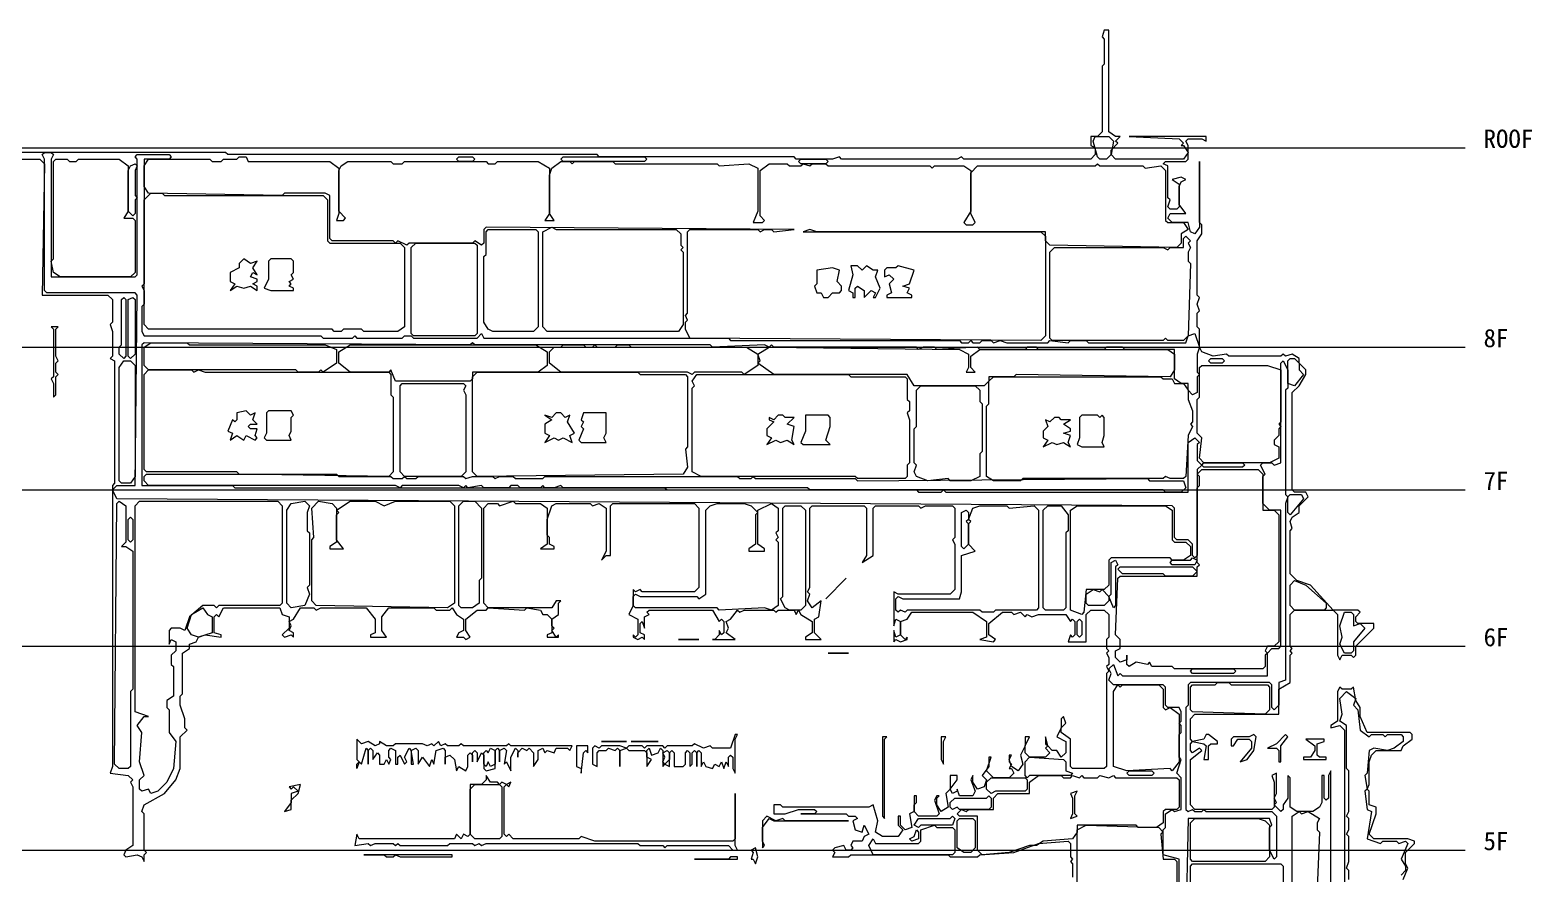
# Model space of a CAD drawing. Header units: millimetres. Extents: x -6321 to 55824, y -13943 to 40652.
# Drawn here: x 14726 to 55824, y 17568 to 40652 of the extents above; entities that cross this region are included whole.
import ezdxf

# ---------------------------------------------------------------- set-up
doc = ezdxf.new("R2010")
doc.units = ezdxf.units.MM
for name, color, linetype, lineweight, true_color in [('ANNOTATION', 7, 'Continuous', 18, 0x50555f), ('INFERRED_LEVELS', 7, 'Continuous', 18, 0x50555f), ('RASTER_CONTOURS', 7, 'Continuous', 18, 0x50555f)]:
    doc.layers.add(name, color=color, linetype=linetype, lineweight=lineweight, true_color=true_color)
doc.styles.add('JAPANESE', font='msgothic.ttc')

msp = doc.modelspace()

# ---------------------------------------------------------------- linework, layer by layer
at = {"layer": 'INFERRED_LEVELS'}
for p, q in [((-2500, 37430), (54000, 37430)), ((-2500, 31977), (54000, 31977)), ((-2500, 28072), (54000, 28072)), ((-2500, 23796), (54000, 23796)), ((-2500, 18219), (54000, 18219))]:
    msp.add_line(p, q, dxfattribs=at)
at = {"layer": 'RASTER_CONTOURS'}
for points in [[(50320, 16980), (50320, 20388), (50258, 20264), (50258, 19644), (50196, 19583), (50134, 19644), (50134, 20264), (50072, 20264), (50072, 19521), (50010, 19397), (49824, 19273), (49390, 19273), (49204, 19397), (49204, 20202), (49142, 20264), (49142, 19644), (49018, 19459), (49018, 19335), (48956, 19273), (48770, 19459), (48832, 19521), (48770, 19644), (48832, 19768), (48832, 20326), (48708, 20264), (48770, 20078), (48770, 19397), (48708, 19335), (46601, 19335), (46477, 19459), (46477, 20698), (46787, 20946), (46725, 21008), (46539, 20884), (46477, 20946), (46477, 21132), (46539, 21194), (46849, 21132), (46911, 21070), (46849, 20698), (46973, 20698), (46973, 21070), (47035, 21132), (47221, 21132), (47221, 21194), (46973, 21380), (46911, 21380), (46849, 21256), (46539, 21194), (46477, 21256), (46477, 21813), (46601, 21937), (48894, 21937), (48894, 22619), (49204, 22805), (49204, 23549), (49266, 23611), (49204, 23673), (49266, 23735), (49204, 23796), (49204, 24664), (49328, 24788), (50382, 24788), (50506, 24664), (50506, 23549), (50568, 23425), (50629, 23549), (50877, 23549), (50939, 23487), (51001, 23549), (51001, 23796), (51497, 24292), (51497, 24416), (51063, 24416), (51001, 24478), (51001, 24602), (51125, 24726), (51063, 24788), (50382, 24788), (49762, 25470), (49390, 25594), (49204, 25780), (49204, 26957), (49266, 27019), (49204, 27205), (49266, 27329), (49452, 27453), (49452, 27639), (49700, 27886), (49638, 28010), (49328, 28010), (49266, 28072), (49266, 30737), (49452, 30923), (49638, 31233), (49638, 31357), (49452, 31543), (49452, 31667), (49266, 31791), (49080, 31729), (49018, 31791), (48956, 31729), (47531, 31729), (47469, 31791), (47097, 31729), (46787, 31853), (46725, 31977), (46725, 32472), (46663, 32534), (46663, 32906), (46725, 32968), (46663, 33154), (46725, 33340), (46663, 33402), (46663, 34889), (46787, 35075), (46787, 35323), (46725, 35385), (46725, 37058), (46725, 35261), (46601, 35075), (46477, 35137), (46416, 35385), (45982, 35385), (45858, 35509), (45920, 35633), (46354, 35633), (46168, 35881), (46168, 36376), (46230, 36500), (46354, 36562), (46230, 36624), (45982, 36562), (46168, 36438), (46168, 35819), (46106, 35757), (45920, 35757), (45858, 35819), (45920, 36005), (45858, 36067), (45858, 36934), (45734, 36996), (45796, 37058), (46354, 37058), (46416, 37120), (46416, 37492), (46354, 37616), (46416, 37678), (46787, 37678), (46911, 37616), (46911, 37740), (44804, 37740), (46168, 37678), (46292, 37554), (46230, 37492), (46292, 37492), (46416, 37306), (46292, 37120), (44432, 37120), (44309, 37244), (44309, 37368), (44494, 37554), (44432, 37616), (44556, 37740), (44432, 37740), (44247, 37864), (44247, 40652), (44123, 40652), (44061, 40466), (44123, 40404), (44123, 39723), (44061, 39661), (44061, 37864), (43937, 37740), (43751, 37740), (43751, 37492), (43875, 37430), (43875, 37244), (43751, 37120), (40280, 37120), (40219, 37182), (40095, 37120), (36934, 37120), (36872, 37182), (36686, 37120), (35695, 37120), (35633, 37182), (30303, 37182), (30241, 37244), (20140, 37244), (20078, 37306), (14067, 37306)], [(13757, 37120), (14997, 37120), (15121, 36996), (15059, 33402), (16856, 33402), (16980, 33278), (16980, 32658), (16918, 32596), (16980, 32410), (16980, 31729), (16918, 31667), (17042, 31605), (17042, 28258), (16980, 28196), (16980, 20512), (16918, 20326), (17414, 20264), (17538, 20140), (17476, 20078), (17538, 19954), (17538, 18343), (17352, 18219), (17290, 18095), (17352, 18033), (17661, 18095), (17785, 18033), (17847, 17909), (17847, 18095), (17909, 18157), (17847, 18219), (17847, 19211), (17785, 19273), (17847, 19459), (18405, 19768), (18715, 20140), (18839, 20450), (18839, 21318), (19025, 21504), (18963, 21566), (18963, 21813), (18839, 22185), (18839, 22433), (18901, 22495), (18901, 23611), (19087, 23735), (19087, 23858), (19273, 23920), (19335, 24044), (19521, 24106), (19954, 24044), (19954, 24106), (19768, 24168), (19768, 24602), (19830, 24664), (19892, 24602), (20016, 24850), (21566, 24850), (21628, 24664), (21813, 24602), (21813, 24292), (21628, 24106), (21689, 24044), (21875, 24106), (21937, 24044), (21937, 24168), (21813, 24230), (21875, 24354), (21813, 24478), (21937, 24540), (22123, 24850), (22495, 24850), (22557, 24788), (22681, 24850), (23920, 24850), (24168, 24540), (24168, 24168), (24044, 24106), (24044, 24044), (24478, 24044), (24354, 24230), (24354, 24602), (24540, 24850), (25780, 24850), (25841, 24788), (26213, 24788), (26275, 24850), (26399, 24664), (26585, 24540), (26585, 24230), (26461, 24168), (26399, 24044), (26585, 24044), (26647, 23982), (26771, 24044), (26647, 24230), (26647, 24540), (26957, 24788), (27205, 24788), (27267, 24850), (28258, 24788), (28320, 24850), (28692, 24788), (28754, 24664), (28878, 24664), (29002, 24540), (29002, 24168), (28878, 24106), (28878, 24044), (29188, 24044), (29188, 24106), (29126, 24044), (29002, 24230), (29064, 24292), (29002, 24354), (29002, 24540), (29188, 24664), (29188, 24974), (29250, 25036), (29126, 25036), (29002, 24850), (27267, 24850), (27143, 24974), (27143, 27577), (27267, 27701), (27515, 27701), (27577, 27639), (27948, 27763), (28010, 27701), (28692, 27701), (28878, 27577), (28878, 26585), (28692, 26461), (29064, 26461), (29064, 26523), (28940, 26585), (28940, 26771), (28878, 26833), (28878, 27267), (29002, 27639), (29126, 27701), (30055, 27701), (30117, 27639), (30303, 27701), (30489, 27577), (30489, 26399), (30365, 26151), (30489, 26275), (30613, 26275), (30613, 27639), (30675, 27701), (32906, 27701), (33030, 27577), (33030, 25408), (32906, 25284), (31481, 25284), (31419, 25346), (31295, 25284), (31233, 25346), (31233, 24912), (31109, 24664), (31357, 24540), (31357, 24106), (31295, 24044), (31233, 24106), (31233, 24044), (31357, 23982), (31481, 24044), (31543, 23982), (31543, 24106), (31419, 24168), (31419, 24416), (31481, 24478), (31543, 24292), (31543, 24602), (31667, 24664), (31605, 24726), (31667, 24788), (33402, 24788), (33588, 24478), (33650, 24540), (33712, 24478), (33712, 24168), (33650, 24106), (33588, 24230), (33588, 24106), (33464, 23982), (33402, 23982), (34022, 23982), (33774, 24168), (33836, 24292), (33774, 24478), (33898, 24540), (34083, 24788), (34145, 24726), (34269, 24788), (35075, 24788), (35137, 24726), (35199, 24788), (35633, 24788), (35695, 24664), (35757, 24788), (35819, 24664), (36129, 24478), (36129, 24168), (35943, 24044), (35943, 23982), (36376, 23982), (36190, 24168), (36190, 24540), (36314, 24602), (36376, 25036), (36129, 24850), (36005, 25036), (36067, 25222), (36005, 25284), (36067, 25408), (36067, 27577), (36129, 27639), (37554, 27639), (37616, 27577), (37616, 26275), (37492, 26089), (37802, 26275), (37802, 27577), (37864, 27639), (39041, 27639), (39103, 27577), (39227, 27639), (39971, 27639), (40033, 27577), (40033, 26771), (39971, 26709), (40033, 26585), (40033, 25346), (39909, 25222), (38483, 25222), (38359, 25284), (38359, 24354), (38421, 24540), (38545, 24478), (38545, 24106), (38421, 24044), (38359, 24230), (38359, 23920), (38421, 23982), (38545, 23920), (38731, 23982), (38731, 24044), (38669, 23982), (38545, 24106), (38545, 24478), (38731, 24540), (38855, 24726), (40528, 24726), (40900, 24478), (40900, 24044), (40714, 23982), (41086, 23920), (41148, 23982), (40962, 24106), (40962, 24416), (41334, 24726), (41582, 24726), (41644, 24664), (41830, 24726), (41954, 24602), (42016, 24664), (42140, 24602), (42326, 24664), (43069, 24664), (43193, 24478), (43255, 24540), (43317, 24478), (43317, 24106), (43255, 24044), (43193, 24106), (43131, 23920), (43627, 23920), (43627, 24664), (43751, 24788), (44123, 24788), (44247, 24664), (44247, 24044), (44185, 23982), (44185, 23735), (44247, 23673), (44185, 23611), (44247, 23487), (44247, 23301), (44185, 23239), (44247, 23115), (44185, 23053), (44185, 20512), (44123, 20450), (43255, 20450), (43193, 20512), (43193, 21256), (42945, 21442), (42945, 21566), (43069, 21689), (43007, 21875), (42945, 21813), (42945, 21566), (42821, 21318), (43069, 21194), (43069, 20884), (42945, 20760), (42821, 20946), (42697, 20946), (42573, 21070), (42511, 21318), (42511, 21132), (42573, 21070), (42511, 21008), (42635, 20884), (42511, 20760), (42078, 20760), (41954, 20884), (41954, 21070), (42078, 21318), (41954, 21318), (41954, 21070), (41830, 20822), (41892, 20574), (41768, 20388), (41582, 20512), (41520, 20698), (41582, 20822), (41520, 20822), (41520, 20636), (41582, 20574), (41520, 20450), (41582, 20450), (41644, 20326), (41520, 20202), (41086, 20202), (40900, 20388), (41024, 20760), (40962, 20760), (40962, 20512), (40776, 20264), (40900, 20140), (40838, 19954), (40652, 19892), (40528, 20078), (40528, 20264), (40466, 20140), (40590, 19830), (40528, 19706), (40157, 19706), (40095, 19892), (40095, 19830), (39971, 19768), (39909, 19892), (40095, 20140), (40095, 20264), (39909, 20264), (39909, 19892), (39785, 19768), (39847, 19397), (39661, 19273), (39537, 19459), (39537, 19644), (39599, 19706), (39537, 19706), (39475, 19583), (39599, 19211), (39537, 19149), (39041, 19149), (38917, 19273), (38917, 19459), (38979, 19521), (38979, 19706), (38917, 19706), (38917, 19273), (38793, 19211), (38855, 18839), (38669, 18777), (38545, 18901), (38545, 19149), (38483, 19149), (38483, 18901), (38607, 18777), (38483, 18591), (38050, 18591), (37864, 18715), (37926, 19025), (37802, 19459), (37678, 19397), (35323, 19397), (35261, 19459), (35075, 19459), (35075, 19211), (35385, 19211), (35757, 19335), (36190, 19335), (36252, 19273), (36190, 19211), (35819, 19211), (37058, 19211), (37120, 19149), (37306, 19149), (37368, 19087), (37244, 19025), (37306, 18777), (37492, 18715), (37554, 18901), (37678, 18653), (37554, 18591), (37492, 18467), (37244, 18467), (37182, 18343), (37244, 18281), (37182, 18219), (37058, 18219), (36996, 18343), (36748, 18281), (36686, 18219), (36748, 18157), (36686, 18033), (37120, 18033), (37182, 18095), (39847, 18095), (39909, 18033), (40652, 18033), (40714, 18095), (41644, 18157), (42326, 18405), (43131, 18467), (43193, 18405), (43193, 18033), (43255, 17971), (43193, 17909), (43255, 17847), (43255, 17476)], [(46168, 16174), (46168, 17971), (45734, 18095), (45734, 18777), (45796, 18839), (45796, 19211), (45982, 19335), (46044, 19273), (46230, 19335), (46230, 20202), (46106, 20326), (46230, 20698), (46168, 20760), (46168, 21380), (46230, 21442), (46230, 21628), (46168, 21689), (46230, 21751), (46230, 21999), (46168, 22123), (45858, 22123), (45796, 22185), (45796, 22681), (45734, 22743), (44371, 22743), (44247, 22867), (44309, 23053), (44247, 23177), (44371, 23301), (44494, 22991), (44556, 23053), (44618, 22991), (48584, 22991), (48584, 23611), (48708, 23735), (48894, 23735), (48956, 23796), (48956, 27515), (48646, 27515), (48461, 27701), (48461, 28444), (48523, 28506), (48399, 28754), (48461, 28816), (48708, 28816), (48770, 28754), (48956, 28816), (48956, 31543), (49018, 31605), (49142, 31357), (49142, 30861), (49080, 30799), (49080, 27948), (49142, 27886), (49080, 27701), (49080, 22867), (48894, 22805), (48894, 22185), (48770, 22061), (48708, 22123), (48708, 22743), (48646, 22805), (46477, 22805), (46416, 22743), (46416, 22185), (46354, 22123), (46354, 19335), (46416, 19273), (46539, 19335), (46601, 19273), (46787, 19273), (46849, 19335), (46911, 19273), (48708, 19273), (48832, 19149), (48832, 18033), (48770, 17971), (48646, 18219), (48646, 18839), (48708, 18901), (48646, 19087), (46416, 19087), (46354, 16112)], [(52303, 17414), (52427, 17723), (52365, 17847), (52365, 18157), (52613, 18405), (52613, 18467), (52427, 18529), (51497, 18529), (51373, 18653), (51559, 19211), (51559, 19397), (51373, 19459), (51373, 19830), (51311, 19892), (51373, 20016), (51373, 20636), (51435, 20822), (51559, 20946), (52241, 20946), (52303, 21070), (52551, 21256), (52551, 21380), (52489, 21442), (51311, 21442), (51125, 21875), (51125, 22123), (51001, 22309), (50939, 22681), (50877, 22619), (50629, 22619), (50568, 22681), (50506, 22557), (50506, 21751), (50320, 21628), (50320, 21566), (50568, 21628), (50691, 21504), (50691, 16546)], [(50815, 17414), (50815, 17661), (50753, 17723), (50815, 17909), (50815, 18591), (50753, 18653), (50815, 18777), (50815, 19087), (50753, 19149), (50815, 19273), (50815, 20388), (50753, 20450), (50753, 21628), (50568, 21751), (50629, 21937), (50568, 22371), (50753, 22557), (51001, 22371), (50939, 22185), (51063, 22061), (51125, 21504), (51373, 21318), (51435, 21380), (51745, 21380), (51807, 21318), (51869, 21380), (52241, 21380), (52303, 21318), (52303, 21194), (52055, 21008), (51869, 20946), (51497, 21008), (51373, 20946), (51311, 20326), (51249, 20264), (51311, 19892), (51249, 19830), (51311, 19335), (51435, 19273), (51311, 18529), (51683, 18405), (51745, 18467), (52117, 18467), (52179, 18405), (52365, 18467), (52427, 18405), (52241, 17971), (52365, 17785), (52365, 17661), (52241, 17538)], [(49266, 17352), (49266, 19149), (49452, 19273), (49514, 19211), (49700, 19273), (50010, 19087), (49948, 18963), (49948, 18777), (50010, 18715), (49948, 17166)], [(46477, 14687), (46477, 17785), (46539, 17847), (48956, 17847), (49018, 17785), (49018, 17104)]]:
    msp.add_lwpolyline(points, dxfattribs=at)
for points in [[(43875, 37740), (44247, 37740), (44371, 37616), (44309, 37244), (44185, 37120), (43999, 37120), (43937, 37182), (43813, 37616)], [(15059, 37244), (15121, 37306), (15307, 37306), (15369, 37244), (15307, 37120), (15307, 33898), (17599, 33898), (17661, 33960), (17661, 37120), (17599, 37182), (17661, 37244), (18529, 37244), (18591, 37182), (18529, 37120), (17847, 37120), (17847, 33712), (17785, 33650), (17847, 33526), (17847, 33154), (17785, 33092), (17785, 32410), (17847, 32286), (22681, 32286), (22743, 32224), (23549, 32224), (23611, 32286), (23673, 32224), (24912, 32224), (24974, 32286), (25160, 32286), (25222, 32224), (26957, 32224), (27081, 32348), (27143, 32224), (33836, 32224), (33898, 32162), (40157, 32162), (40219, 32100), (40404, 32100), (40466, 32162), (40528, 32100), (40714, 32100), (40776, 32162), (41024, 32162), (41086, 32100), (41272, 32162), (41458, 32100), (42573, 32100), (42635, 32162), (43131, 32100), (43193, 32162), (43627, 32162), (43689, 32100), (46354, 32100), (46416, 32286), (46601, 32348), (46725, 31977), (46663, 31791), (46663, 31295), (46725, 31233), (46663, 31171), (46663, 30737), (46539, 30675), (46416, 30799), (46416, 30985), (46230, 30985), (46044, 31109), (46044, 31915), (44680, 31915), (44618, 31977), (44185, 31977), (44123, 31915), (42326, 31915), (42264, 31977), (42016, 31977), (41954, 31915), (40714, 31915), (40652, 31977), (39537, 31915), (39475, 31977), (39165, 31977), (39041, 31915), (38979, 31977), (35075, 31977), (35013, 32038), (34951, 31977), (34827, 32038), (33402, 31977), (33340, 32038), (26895, 32038), (26833, 32100), (26771, 32038), (17847, 32100), (17785, 32038), (17785, 28196), (20264, 28196), (20326, 28134), (32100, 28134), (32162, 28072), (38979, 28072), (39041, 28010), (39661, 28010), (39723, 28072), (39785, 28010), (46416, 28010), (46416, 29374), (46601, 29498), (46725, 29374), (46663, 29312), (46663, 28878), (46787, 28754), (46663, 28630), (46663, 26275), (46601, 26213), (46539, 26275), (46539, 26585), (46416, 26709), (46106, 26709), (46044, 26771), (46044, 27577), (45982, 27639), (17104, 27825), (16980, 28072), (17104, 28196), (17599, 28196), (17661, 33402), (17599, 33464), (15183, 33464), (15121, 33526), (15121, 37120)], [(15431, 37120), (15740, 37120), (15802, 37058), (15988, 37058), (16050, 37120), (17166, 37120), (17414, 36934), (17414, 35695), (17290, 35509), (17538, 35509), (17599, 35447), (17599, 34022), (17476, 33898), (15554, 33898), (15369, 34022), (15307, 34331), (15369, 34393), (15369, 37058)], [(17599, 36996), (17661, 36934), (17599, 36810), (17599, 36129), (17661, 36067), (17599, 36005), (17599, 35633), (17538, 35571), (17414, 35695), (17414, 36810), (17476, 36934)], [(17847, 36934), (17971, 37120), (19644, 37120), (19706, 37058), (19954, 37058), (20016, 37120), (20388, 37120), (20450, 37182), (20636, 37182), (20698, 37058), (22929, 37058), (23177, 36872), (23177, 35633), (23115, 35447), (23301, 35447), (23363, 35509), (23177, 35695), (23177, 36810), (23239, 36934), (23425, 37058), (24602, 37058), (24664, 36996), (24912, 36996), (24974, 37058), (27205, 37058), (27267, 36996), (27453, 36996), (27515, 37058), (28630, 37058), (28940, 36872), (28940, 35633), (28816, 35447), (29064, 35447), (28940, 35633), (28940, 36686), (29002, 36872), (29250, 37058), (29498, 37058), (29560, 36996), (29622, 37058), (30675, 37058), (30737, 36996), (33526, 36996), (33588, 36934), (34393, 36996), (34641, 36872), (34641, 35695), (34517, 35385), (34765, 35385), (34827, 35447), (34703, 35571), (34703, 36810), (34951, 36996), (35447, 36996), (35509, 36934), (35819, 36934), (35881, 36996), (36067, 36934), (36129, 36996), (36500, 36996), (36562, 36934), (39351, 36934), (39413, 36872), (39475, 36934), (40280, 36934), (40466, 36810), (40466, 35695), (40280, 35385), (40342, 35323), (40528, 35323), (40590, 35385), (40466, 35633), (40466, 36748), (40652, 36934), (43875, 36934), (43937, 36996), (43999, 36934), (45176, 36934), (45238, 36872), (45672, 36934), (45796, 36810), (45796, 35447), (45858, 35385), (46292, 35385), (46416, 35199), (46230, 35075), (46230, 34827), (46106, 34703), (42635, 34765), (42511, 34889), (42511, 35137), (36252, 35137), (36067, 35199), (35881, 35137), (42387, 35137), (42511, 35013), (42511, 32286), (42387, 32162), (32782, 32224), (32658, 32472), (32658, 32658), (32720, 32720), (32658, 32844), (32720, 32906), (32720, 35137), (32782, 35199), (34641, 35199), (34703, 35137), (34827, 35199), (35013, 35199), (35075, 35137), (35633, 35199), (27205, 35261), (27143, 35199), (27143, 34827), (27081, 34765), (26895, 34889), (26833, 34827), (25098, 34827), (25036, 34765), (24788, 34889), (24726, 34827), (24664, 34889), (22991, 34889), (22929, 34951), (22929, 36129), (22805, 36190), (21689, 36190), (21628, 36129), (17971, 36190), (17847, 36376)], [(26399, 37120), (26461, 37182), (26833, 37182), (26895, 37120), (26833, 37058), (26461, 37058)], [(29250, 37120), (29312, 37182), (31543, 37182), (31605, 37120), (31543, 37058), (29312, 37058)], [(35757, 37058), (35819, 37120), (36500, 37120), (36562, 37058), (36500, 36996), (35819, 36996)], [(17847, 36005), (18033, 36190), (18343, 36190), (18405, 36129), (22743, 36129), (22867, 36005), (22867, 34889), (22929, 34827), (24850, 34827), (24974, 34703), (24974, 32534), (24788, 32410), (23858, 32410), (23796, 32472), (23301, 32472), (23239, 32410), (23053, 32410), (22991, 32472), (17971, 32472), (17847, 32596)], [(27267, 35199), (28568, 35199), (28630, 35137), (28630, 32534), (28506, 32410), (27391, 32410), (27267, 32472), (27143, 32658), (27143, 34455), (27205, 34517), (27205, 35137)], [(28754, 35137), (29002, 35261), (29126, 35199), (32410, 35199), (32534, 35075), (32534, 34765), (32596, 34703), (32534, 34641), (32596, 34579), (32596, 32596), (32472, 32410), (28878, 32410), (28754, 32534)], [(46477, 34889), (46416, 34827), (46477, 34703), (46416, 34579), (46416, 34331), (46477, 34269), (46416, 32286), (46292, 32162), (45858, 32162), (45796, 32224), (45734, 32162), (42697, 32162), (42635, 32224), (42635, 34579), (42759, 34703), (45734, 34703), (45858, 34641), (45920, 34703), (46292, 34703), (46292, 34951), (46354, 35013)], [(25284, 34827), (26895, 34827), (26957, 34765), (26957, 32348), (26895, 32286), (25222, 32286), (25160, 32348), (25160, 34703)], [(20946, 34331), (20760, 34269), (20574, 34393), (20450, 34269), (20450, 34145), (20202, 34022), (20202, 33774), (20326, 33712), (20202, 33526), (20388, 33650), (20574, 33588), (20760, 33650), (20946, 33526), (20946, 33650), (20822, 33712), (20946, 33774), (20946, 33836), (20760, 33898), (20822, 34022), (20946, 33960), (20822, 34145)], [(21318, 34393), (21256, 34331), (21256, 33836), (21132, 33588), (21318, 33526), (21937, 33526), (21937, 33588), (21813, 33650), (21875, 33712), (21813, 33774), (21937, 33836), (21875, 33960), (21937, 34022), (21937, 34331), (21875, 34393)], [(36872, 34083), (36686, 34145), (36252, 34083), (36252, 33712), (36190, 33650), (36252, 33464), (36376, 33464), (36438, 33340), (36562, 33340), (36686, 33464), (36872, 33464), (36934, 33526), (36934, 33650), (36810, 33774)], [(37182, 34207), (37244, 33960), (37120, 33526), (37244, 33464), (37244, 33340), (37306, 33340), (37306, 33588), (37368, 33650), (37554, 33526), (37554, 33340), (37740, 33526), (37864, 33464), (37802, 33340), (37864, 33340), (37988, 33588), (37864, 33898), (37926, 34083), (37802, 34083), (37616, 34207), (37492, 34083), (37368, 34207)], [(38174, 34145), (38112, 34083), (38112, 33898), (38235, 33960), (38359, 33836), (38235, 33712), (38297, 33464), (38174, 33402), (38174, 33340), (38855, 33340), (38855, 33402), (38731, 33464), (38793, 33588), (38607, 33650), (38793, 33712), (38917, 34083), (38483, 34207), (38421, 34145)], [(17290, 33340), (17352, 33278), (17352, 31729), (17290, 31667), (17166, 31791), (17166, 31977), (17228, 32038), (17228, 33278)], [(17538, 33340), (17599, 33278), (17599, 31791), (17476, 31667), (17414, 31729), (17414, 33278)], [(15492, 32534), (15307, 32534), (15369, 32472), (15369, 31171), (15307, 31109), (15369, 30985), (15369, 30613), (15431, 30675), (15431, 31171), (15492, 31233), (15431, 31295), (15431, 31543), (15492, 31605), (15431, 31729), (15431, 32472)], [(17847, 31977), (18033, 32100), (19025, 32100), (19087, 32038), (22805, 32038), (23115, 31915), (23115, 31543), (22743, 31295), (22681, 31357), (22619, 31295), (22061, 31295), (21999, 31357), (17971, 31357), (17847, 31481)], [(23177, 31853), (23487, 32038), (28568, 32038), (28878, 31853), (28878, 31481), (28630, 31295), (26833, 31295), (26833, 31109), (26771, 31047), (24726, 31047), (24602, 31357), (24540, 31295), (23487, 31295), (23177, 31543)], [(28940, 31853), (29064, 31977), (29250, 31977), (29312, 32038), (29870, 32038), (29932, 31977), (30117, 31977), (30179, 32038), (30241, 31977), (30737, 31977), (30799, 32038), (31109, 32038), (31171, 31977), (34331, 31977), (34641, 31791), (34641, 31481), (34269, 31233), (34207, 31295), (32906, 31295), (32844, 31233), (32720, 31295), (29250, 31295), (28940, 31543)], [(34641, 31791), (34951, 31977), (40157, 31915), (40404, 31791), (40404, 31419), (40342, 31295), (40590, 31295), (40466, 31419), (40466, 31729), (40714, 31915), (45858, 31915), (46044, 31791), (46044, 31357), (45920, 31171), (41706, 31233), (41644, 31171), (40962, 31171), (40962, 31047), (40838, 30923), (38917, 30923), (38731, 31233), (35075, 31233), (34641, 31543), (34703, 31605)], [(46973, 31605), (47035, 31667), (47345, 31667), (47407, 31605), (47345, 31543), (47035, 31543)], [(49204, 31667), (49328, 31667), (49452, 31543), (49452, 31357), (49576, 31233), (49328, 30923), (49142, 30985), (49142, 31605)], [(17290, 31605), (17476, 31605), (17599, 31481), (17599, 28444), (17476, 28258), (17228, 28258), (17166, 28320), (17166, 31419)], [(17847, 31233), (17971, 31357), (19149, 31357), (19211, 31295), (19335, 31357), (19521, 31295), (24540, 31295), (24602, 31233), (24602, 30675), (24664, 30613), (24664, 28568), (24540, 28444), (20450, 28506), (20388, 28568), (17909, 28568), (17847, 28630)], [(26833, 31171), (26957, 31295), (31357, 31295), (31419, 31233), (32658, 31233), (32720, 31171), (32720, 29250), (32658, 29188), (32720, 28692), (32596, 28506), (26957, 28444), (26833, 28568)], [(46787, 31481), (48584, 31481), (48956, 31357), (48956, 29932), (48894, 29870), (48956, 29808), (48894, 29746), (48894, 29560), (48770, 29436), (48770, 29312), (48894, 29250), (48894, 28940), (48646, 28816), (46849, 28816), (46725, 28940), (46787, 29498), (46663, 29622), (46663, 30551), (46725, 30613), (46725, 31419)], [(24912, 30985), (26585, 30985), (26647, 30923), (26585, 30799), (26647, 30675), (26647, 28568), (26523, 28444), (24974, 28444), (24850, 28568), (24850, 30923)], [(32844, 31047), (32968, 31233), (37120, 31233), (37182, 31171), (38669, 31171), (38731, 31109), (38731, 30551), (38793, 30489), (38793, 30241), (38731, 30179), (38793, 29993), (38793, 28816), (38731, 28754), (38731, 28444), (38669, 28382), (37368, 28382), (37306, 28444), (33092, 28444), (32844, 28568), (32844, 30861), (32906, 30923)], [(39103, 30923), (40590, 30923), (40714, 30799), (40714, 30489), (40776, 30427), (40776, 29126), (40714, 29064), (40714, 28444), (40466, 28320), (39909, 28320), (39847, 28382), (39289, 28320), (38979, 28444), (38917, 28568), (38979, 28754), (38917, 28816), (38917, 29746), (38979, 29808), (38979, 30799)], [(40962, 31047), (41086, 31171), (45672, 31171), (45734, 31109), (45982, 31109), (46044, 30985), (46292, 30985), (46416, 30799), (46416, 30551), (46539, 30241), (46539, 29932), (46477, 29870), (46539, 29808), (46416, 29560), (46354, 28444), (46292, 28382), (45920, 28382), (45796, 28444), (45734, 28382), (41892, 28382), (41830, 28320), (41086, 28320), (40900, 28444), (40900, 30365), (40962, 30427)], [(20388, 30179), (20388, 29993), (20326, 29932), (20264, 29993), (20140, 29684), (20264, 29622), (20202, 29436), (20388, 29560), (20574, 29436), (20636, 29560), (20884, 29436), (20946, 29498), (20884, 29560), (20946, 29746), (20760, 29746), (20698, 29808), (20760, 29870), (20946, 29870), (20822, 29993), (20884, 30179), (20760, 30117), (20636, 30241)], [(21256, 30241), (21194, 30179), (21194, 29622), (21132, 29498), (21194, 29436), (21875, 29436), (21813, 29560), (21875, 29684), (21875, 30055), (21937, 30117), (21875, 30241)], [(28816, 30117), (29002, 29993), (28816, 29870), (28816, 29622), (28940, 29560), (28816, 29374), (29064, 29498), (29188, 29436), (29312, 29498), (29560, 29374), (29498, 29560), (29622, 29622), (29436, 29932), (29498, 30117), (29374, 30055), (29250, 30179), (29126, 30179), (29002, 30055)], [(29870, 30179), (29808, 29993), (29870, 29932), (29808, 29808), (29870, 29746), (29746, 29436), (29808, 29374), (30489, 29374), (30427, 29498), (30489, 29622), (30489, 30179)], [(34951, 30055), (34951, 29993), (35075, 29932), (34889, 29746), (34889, 29560), (35013, 29498), (34889, 29312), (35137, 29436), (35261, 29374), (35447, 29436), (35633, 29312), (35571, 29436), (35633, 29808), (35447, 29870), (35633, 30055), (35385, 30055), (35323, 30117), (35199, 30117), (35075, 29993)], [(35943, 30117), (35943, 29684), (35819, 29374), (35881, 29312), (36624, 29312), (36500, 29436), (36624, 29808), (36624, 30055), (36562, 30117)], [(42511, 29993), (42573, 29808), (42449, 29684), (42449, 29498), (42573, 29436), (42449, 29250), (42697, 29374), (42821, 29312), (43007, 29374), (43193, 29250), (43131, 29374), (43193, 29560), (43007, 29622), (43193, 29684), (43193, 29746), (43007, 29870), (43193, 29993), (42945, 29993), (42883, 30055), (42759, 30055), (42635, 29932)], [(43503, 30117), (43441, 30055), (43441, 29498), (43379, 29312), (43503, 29250), (44123, 29250), (44061, 29374), (44123, 29560), (44123, 30055), (44061, 30117), (43999, 30055), (43937, 30117)], [(46787, 28754), (46849, 28816), (47903, 28816), (47965, 28754), (47903, 28692), (46849, 28692)], [(17847, 28444), (17909, 28506), (23115, 28506), (23177, 28444), (24602, 28444), (24664, 28382), (24912, 28382), (24974, 28444), (25036, 28382), (25284, 28382), (25346, 28444), (26585, 28444), (26647, 28382), (26833, 28444), (27391, 28444), (27453, 28382), (27577, 28444), (27948, 28444), (28010, 28382), (28754, 28382), (28816, 28444), (34083, 28444), (34145, 28382), (34455, 28382), (34517, 28444), (34579, 28382), (37306, 28382), (37368, 28320), (45300, 28382), (45362, 28320), (46292, 28320), (46354, 28134), (46230, 28010), (45796, 28010), (45734, 28072), (36067, 28072), (36005, 28134), (29312, 28134), (29250, 28196), (29064, 28134), (28816, 28134), (28754, 28196), (28692, 28134), (28134, 28134), (28072, 28196), (27886, 28196), (27825, 28134), (27143, 28134), (27081, 28196), (26709, 28134), (26647, 28196), (26585, 28134), (26461, 28196), (24912, 28196), (24850, 28134), (24726, 28196), (17971, 28196), (17847, 28320)], [(48337, 28630), (48461, 28506), (48461, 27515), (48770, 27515), (48894, 27391), (48894, 23920), (48770, 23796), (48584, 23796), (48523, 23673), (48584, 23611), (48523, 23549), (48523, 23239), (48461, 23177), (46044, 23177), (45982, 23239), (45424, 23239), (45362, 23363), (45300, 23301), (44990, 23363), (44804, 23239), (44742, 23301), (44742, 23549), (44742, 23425), (44556, 23363), (44432, 23487), (44432, 23673), (44556, 23735), (44556, 23982), (44432, 24106), (44494, 25656), (44556, 25718), (46663, 25718), (46663, 25965), (46725, 26027), (46663, 26089), (46663, 28134), (46725, 28196), (46725, 28444), (46663, 28506), (46787, 28630)], [(49514, 27948), (49576, 27825), (49204, 27391), (49142, 27453), (49142, 27886), (49204, 27948)], [(17166, 27763), (17352, 27639), (17352, 26647), (17228, 26523), (17352, 26523), (17538, 26399), (17538, 22619), (17476, 22557), (17476, 20512), (17414, 20450), (17166, 20450), (17042, 20574), (17104, 27701)], [(21504, 27763), (21628, 27639), (21628, 24974), (21566, 24912), (19892, 24912), (19830, 24850), (19768, 24912), (19459, 24912), (19087, 24602), (18963, 24230), (18839, 24292), (18591, 24292), (18529, 24230), (18529, 23858), (18591, 23982), (18715, 23920), (18715, 23673), (18591, 23549), (18591, 23301), (18653, 23239), (18653, 22433), (18467, 22309), (18467, 22123), (18529, 22061), (18529, 21442), (18715, 21194), (18653, 20450), (18467, 20078), (18219, 19830), (18033, 19768), (17971, 19892), (17785, 19830), (17723, 19892), (17723, 20140), (17847, 20264), (17723, 20636), (17785, 21442), (17661, 21628), (17847, 21875), (17971, 21875), (17599, 21999), (17599, 27639), (17723, 27763)], [(22247, 27763), (22371, 27639), (22309, 27453), (22309, 26957), (22371, 26895), (22371, 25470), (22309, 25408), (22371, 25222), (22247, 24912), (21875, 24850), (21751, 24974), (21751, 27515), (21875, 27701)], [(22433, 27577), (22619, 27763), (22991, 27701), (23115, 27577), (23115, 26647), (22929, 26523), (22929, 26461), (23301, 26461), (23115, 26709), (23115, 27391), (23177, 27453), (23115, 27515), (23487, 27763), (24168, 27763), (24416, 27639), (24726, 27763), (26213, 27763), (26337, 27639), (26337, 24974), (26151, 24850), (22557, 24912), (22433, 25036), (22433, 26709), (22495, 26771)], [(26585, 27763), (26895, 27763), (27081, 27577), (27081, 25656), (27019, 25594), (27019, 24974), (26833, 24850), (26523, 24850), (26461, 24912), (26461, 27639)], [(35199, 27577), (35199, 26957), (35137, 26895), (35199, 26771), (35137, 26709), (35199, 26647), (35199, 24912), (35013, 24788), (34827, 24850), (33588, 24788), (33526, 24850), (31295, 24850), (31233, 24912), (31233, 25160), (31295, 25222), (31419, 25160), (32968, 25160), (33030, 25098), (33216, 25222), (33216, 27515), (33340, 27639), (33526, 27701), (34269, 27701), (34455, 27639), (34641, 27453), (34579, 27391), (34579, 26585), (34393, 26461), (34393, 26399), (34827, 26399), (34827, 26461), (34641, 26585), (34641, 27515), (35013, 27701)], [(35385, 27639), (35819, 27639), (35943, 27515), (35943, 24912), (35819, 24788), (35509, 24788), (35385, 24850), (35261, 25098), (35323, 25160), (35323, 27577)], [(42326, 27515), (42326, 24850), (42264, 24788), (41148, 24788), (41086, 24726), (40776, 24726), (40714, 24788), (38731, 24788), (38669, 24726), (38545, 24788), (38483, 24726), (38421, 24788), (38421, 25098), (38483, 25160), (38607, 25098), (40157, 25098), (40219, 25284), (40219, 26275), (40590, 26399), (40404, 26585), (40404, 27143), (40466, 27205), (40404, 27267), (40528, 27577), (40714, 27639), (41458, 27639), (41520, 27577), (42202, 27639)], [(42573, 27639), (42945, 27639), (43131, 27391), (43131, 26957), (43069, 26895), (43069, 24850), (43007, 24788), (42511, 24788), (42449, 24850), (42449, 27515)], [(43193, 24788), (43193, 27515), (43379, 27639), (45796, 27639), (45982, 27515), (45982, 26709), (46044, 26647), (46354, 26647), (46477, 26523), (46477, 26275), (46292, 26151), (45982, 26151), (45920, 26213), (44309, 26213), (44247, 26151), (44247, 25470), (44123, 25346), (43627, 25346), (43565, 24726), (43503, 24664)], [(17476, 27329), (17538, 27267), (17538, 26709), (17476, 26647), (17414, 26709), (17414, 27267)], [(40342, 27515), (40404, 27453), (40404, 27267), (40342, 27205), (40404, 27143), (40404, 26585), (40280, 26461), (40219, 26523), (40219, 27453)], [(44432, 26151), (44494, 26027), (44432, 25965), (44432, 24912), (44371, 24850), (44247, 25160), (44309, 25222), (44309, 26089)], [(44494, 25903), (44556, 25965), (46539, 25965), (46663, 25841), (46539, 25718), (45796, 25718), (45734, 25780), (44618, 25780)], [(46663, 26151), (46601, 26027), (45982, 26027), (45920, 26089), (45982, 26151), (46477, 26151), (46539, 26213)], [(37058, 25656), (36500, 25098)], [(49204, 25470), (49328, 25594), (49638, 25470), (50196, 24974), (50196, 24850), (50134, 24788), (49328, 24788), (49204, 24912)], [(43627, 25222), (43813, 25346), (43999, 25284), (44061, 25346), (44247, 25160), (44247, 25036), (44123, 24912), (43689, 24912), (43627, 24974)], [(19459, 24850), (19583, 24664), (19706, 24602), (19706, 24168), (19335, 24044), (19149, 24106), (19025, 24292), (19149, 24664)], [(50691, 24726), (50877, 24726), (50939, 24664), (50939, 24354), (51125, 24416), (51249, 24292), (50939, 23920), (50939, 23673), (50877, 23611), (50691, 23611), (50568, 23858), (50629, 24044), (50568, 24354)], [(43441, 24540), (43503, 24478), (43503, 24106), (43441, 24044), (43379, 24106), (43379, 24478)], [(32472, 23982), (33030, 23982)], [(36562, 23611), (37120, 23611)], [(46477, 23115), (46539, 23177), (47655, 23177), (47717, 23115), (47655, 23053), (46539, 23053)], [(44494, 22743), (44556, 22681), (44618, 22743), (45610, 22743), (45734, 22619), (45734, 22123), (45796, 22061), (45920, 22123), (46168, 21937), (46168, 20636), (45982, 20388), (45920, 20450), (44742, 20388), (44371, 20512), (44371, 22557)], [(46477, 22681), (46539, 22743), (47159, 22743), (47221, 22805), (47531, 22805), (47593, 22743), (48584, 22743), (48646, 22681), (48646, 22061), (48523, 21937), (46539, 21999), (46477, 22061)], [(34083, 21380), (34022, 21380), (33898, 21008), (33402, 21008), (33340, 21070), (33154, 21008), (32906, 21132), (32844, 21070), (32162, 21070), (32100, 21008), (32038, 21070), (31605, 21070), (31543, 21008), (31481, 21070), (31109, 21070), (31047, 21008), (30861, 21070), (30365, 21070), (30303, 21008), (30179, 21070), (30117, 21008), (30117, 20574), (30241, 20512), (30241, 20884), (30303, 20946), (30489, 20946), (30551, 21008), (30737, 20946), (30799, 21008), (30861, 20946), (30861, 20512), (30861, 20946), (31047, 21008), (31109, 20946), (31543, 20946), (31605, 20884), (31605, 20512), (31729, 20698), (31605, 20760), (31605, 20946), (31667, 21008), (31729, 20822), (31915, 20884), (31977, 21008), (32038, 20946), (32038, 20512), (32100, 20574), (32224, 20512), (32224, 20884), (32286, 20946), (32348, 20884), (32348, 20512), (32596, 20512), (32658, 20574), (32658, 20884), (32720, 20946), (32782, 20884), (32782, 20512), (32844, 20574), (32844, 20884), (32906, 20946), (32968, 20884), (32968, 20512), (32968, 20884), (33030, 20946), (33092, 20884), (33092, 20512), (33154, 20636), (33216, 20512), (33402, 20450), (33464, 20574), (33588, 20512), (33650, 20636), (33712, 20450), (33774, 20636), (33836, 20512), (33836, 20760), (33898, 20822), (33960, 20760), (33960, 20450), (34022, 20326), (34022, 21256)], [(48213, 21380), (48089, 21318), (47655, 21318), (47593, 21256), (47593, 21070), (47655, 21070), (47779, 21256), (48089, 21256), (48151, 21194), (48151, 21008), (47841, 20636), (48027, 20698), (48213, 20946), (48275, 21318)], [(49080, 21380), (48832, 21132), (48584, 21008), (48832, 21008), (48894, 20946), (48894, 20636), (48956, 20636), (48956, 21070), (49142, 21318)], [(23673, 20450), (23673, 20574), (23735, 20636), (23796, 20574), (23920, 21008), (23982, 20946), (23982, 20574), (23982, 20946), (24044, 21008), (24106, 20946), (24106, 20698), (24230, 20884), (24292, 20822), (24292, 20574), (24416, 20574), (24478, 20698), (24540, 20574), (24602, 20698), (24540, 20760), (24540, 20946), (24602, 21008), (24726, 20946), (24726, 20574), (24788, 20574), (24788, 20760), (24850, 20822), (24974, 20574), (25036, 20636), (24974, 20760), (25098, 21008), (25160, 20946), (25160, 20574), (25222, 20574), (25160, 20946), (25284, 21008), (25346, 20946), (25346, 20574), (25470, 20760), (25656, 20512), (25718, 20698), (25780, 20574), (25841, 20946), (26027, 21008), (26089, 20946), (26089, 20574), (26089, 20760), (26213, 20822), (26337, 20698), (26399, 20388), (26461, 20512), (26647, 20388), (26709, 20512), (26709, 20822), (26771, 20884), (26833, 20822), (26833, 20636), (26833, 20884), (26895, 20946), (26957, 20884), (26957, 20636), (27081, 20884), (27143, 20822), (27143, 20450), (27205, 20388), (27453, 20450), (27453, 20946), (27515, 21008), (27577, 20946), (27577, 20636), (27577, 20946), (27701, 21008), (27763, 20946), (27701, 20574), (27763, 20636), (27886, 20388), (27886, 20760), (28010, 21008), (28072, 20946), (28072, 20760), (28072, 20884), (28196, 21008), (28320, 20946), (28382, 21008), (28506, 20884), (28506, 20512), (28630, 20698), (28630, 20946), (28754, 21008), (28816, 20884), (28878, 20946), (29064, 20884), (29126, 21008), (29436, 21008), (29498, 20946), (29560, 21070), (27886, 21070), (27825, 21132), (27763, 21070), (26585, 21070), (26523, 21132), (26461, 21070), (26151, 21070), (26089, 21132), (25965, 21070), (25903, 21194), (25780, 21070), (25718, 21132), (25594, 21070), (25470, 21132), (24726, 21132), (24664, 21070), (24478, 21070), (24292, 21194), (24292, 21132), (24168, 21070), (23982, 21194), (23796, 21132), (23673, 21256), (23673, 20698), (23735, 20636)], [(27329, 21008), (27453, 20946), (27453, 20574), (27329, 20512), (27267, 20636), (27205, 20512), (27143, 20574), (27143, 20884), (27205, 20946), (27267, 20884)], [(29993, 21070), (29684, 21070), (29684, 20512), (29808, 20450), (29808, 20326), (29870, 20884), (29932, 20946), (29993, 20884)], [(30365, 21194), (31047, 21194)], [(31171, 21194), (31915, 21194)], [(38174, 21318), (38050, 21318), (38050, 19149), (38112, 19087), (38112, 21256)], [(39785, 21318), (39661, 21318), (39661, 20698), (39723, 20574), (39723, 21194)], [(49638, 21256), (49886, 21070), (49886, 20946), (49762, 20760), (49576, 20760), (49576, 20698), (50196, 20698), (50196, 20760), (50010, 20760), (49948, 20822), (49948, 21132), (50134, 21194), (50134, 21256)], [(32162, 20946), (32224, 20884), (32224, 20698), (32100, 20574), (32038, 20636), (32100, 20760), (32038, 20884)], [(41954, 20636), (42078, 20760), (43007, 20698), (43069, 20636), (43069, 20388), (43255, 20326), (43193, 20264), (42078, 20264), (42016, 20202), (41954, 20264)], [(23611, 18343), (23982, 18405), (24044, 18343), (24168, 18405), (24664, 18405), (24726, 18343), (24788, 18405), (24850, 18343), (26151, 18343), (26213, 18405), (26833, 18405), (26895, 18343), (27019, 18405), (27081, 18343), (27205, 18405), (31357, 18405), (31419, 18343), (32038, 18343), (32100, 18281), (32162, 18343), (33836, 18343), (33960, 18219), (34083, 18219), (34022, 18343), (34022, 19768), (34022, 18529), (33960, 18467), (30179, 18467), (29808, 18591), (29746, 18529), (27948, 18529), (27825, 18653), (27763, 18591), (27701, 18653), (27701, 19954), (27763, 20016), (27825, 19954), (27886, 20078), (27763, 20016), (27639, 20078), (27577, 20016), (27515, 20078), (27329, 20078), (27205, 20264), (27205, 20140), (27081, 20016), (26771, 20016), (26771, 18653), (26709, 18591), (26585, 18653), (26523, 18529), (26399, 18653), (26337, 18529), (23735, 18529), (23673, 18653)], [(40095, 19211), (40219, 19335), (40342, 19273), (40404, 19335), (41086, 19335), (41086, 19644), (41210, 19768), (42078, 19768), (42078, 20078), (42326, 20264), (42945, 20264), (43007, 20202), (43193, 20202), (43255, 20264), (43441, 20202), (43503, 20264), (43565, 20202), (43937, 20202), (43999, 20264), (44247, 20202), (44371, 20264), (44432, 20202), (46106, 20202), (46168, 20140), (46168, 19397), (46106, 19335), (45796, 19335), (45734, 19273), (45734, 18963), (45548, 18839), (45052, 18839), (44990, 18901), (43379, 18901), (43379, 18715), (43255, 18529), (42449, 18467), (42264, 18343), (42078, 18343), (41520, 18157), (40776, 18095), (40652, 18219), (40652, 19149), (40157, 19149)], [(40900, 20078), (41024, 20202), (41954, 20202), (42016, 20140), (42016, 19892), (41954, 19830), (41148, 19830), (41024, 19768), (40900, 19892)], [(44742, 20326), (44804, 20388), (45424, 20388), (45486, 20326), (45424, 20264), (44804, 20264)], [(22123, 20016), (21813, 19954), (21875, 19892), (21937, 19954), (22061, 19830), (21875, 19768), (21875, 19521), (21689, 19273), (21875, 19335), (21875, 19583), (22061, 19768)], [(26895, 20016), (27577, 20016), (27639, 19954), (27639, 18591), (27577, 18529), (26895, 18529), (26771, 18653), (26771, 19892)], [(43379, 19830), (43193, 19768), (43255, 19644), (43255, 19211), (43193, 19087), (43379, 19149), (43317, 19211), (43317, 19706)], [(41024, 19644), (41024, 19397), (40962, 19335), (40157, 19335), (40095, 19397), (39971, 19335), (39909, 19397), (39909, 19521), (40033, 19644), (40900, 19644), (40962, 19706)], [(34765, 18281), (34827, 18343), (34765, 18467), (34765, 18839), (34951, 19087), (35075, 19025), (37120, 19025), (35385, 19025), (35323, 19087), (35137, 19025), (34889, 19149), (34765, 19025)], [(40033, 19087), (39971, 18901), (39103, 18901), (39041, 18839), (38917, 18901), (39041, 19087), (39909, 19087), (39971, 19149)], [(40157, 19087), (40528, 19087), (40590, 19025), (40590, 18281), (40466, 18157), (40280, 18157), (40095, 18281), (40095, 19025)], [(46477, 18963), (46601, 19087), (48337, 19087), (48523, 19025), (48646, 18901), (48646, 18033), (48523, 17909), (46539, 17909), (46477, 17971)], [(40033, 18777), (40033, 18157), (39971, 18095), (37802, 18095), (37678, 18343), (37802, 18529), (37864, 18405), (39041, 18405), (39103, 18467), (39103, 18777), (39475, 18901), (39537, 18839), (39971, 18839)], [(38979, 18777), (39041, 18715), (39041, 18529), (38855, 18467), (38793, 18529), (38917, 18591)], [(43627, 18901), (45610, 18839), (45734, 18715), (45672, 18653), (45734, 17971), (46044, 17971), (46106, 17909), (46106, 16298), (45982, 16174), (44494, 16174), (44432, 16236), (43813, 16174), (43751, 16236), (43441, 16236), (43379, 16298), (43379, 18777)], [(23858, 18095), (24416, 18095), (24478, 18033), (24664, 18033), (24726, 18095), (24850, 18033), (26275, 18033), (26275, 18095)], [(34579, 18281), (34455, 18219), (34517, 18157), (34455, 17971), (34517, 17971), (34579, 17847), (34641, 18033)], [(34083, 18033), (33898, 18033), (33836, 17971), (32906, 17971), (34083, 17971)]]:
    msp.add_lwpolyline(points, close=True, dxfattribs=at)

# ---------------------------------------------------------------- texts
at = {"layer": 'ANNOTATION', "style": 'JAPANESE'}
for s, p in [('ROOF', (54500, 37430)), ('8F', (54500, 31977)), ('7F', (54500, 28072)), ('6F', (54500, 23796)), ('5F', (54500, 18219))]:
    msp.add_text(s, height=500, dxfattribs=at).set_placement(p)

doc.saveas('drawing.dxf')
